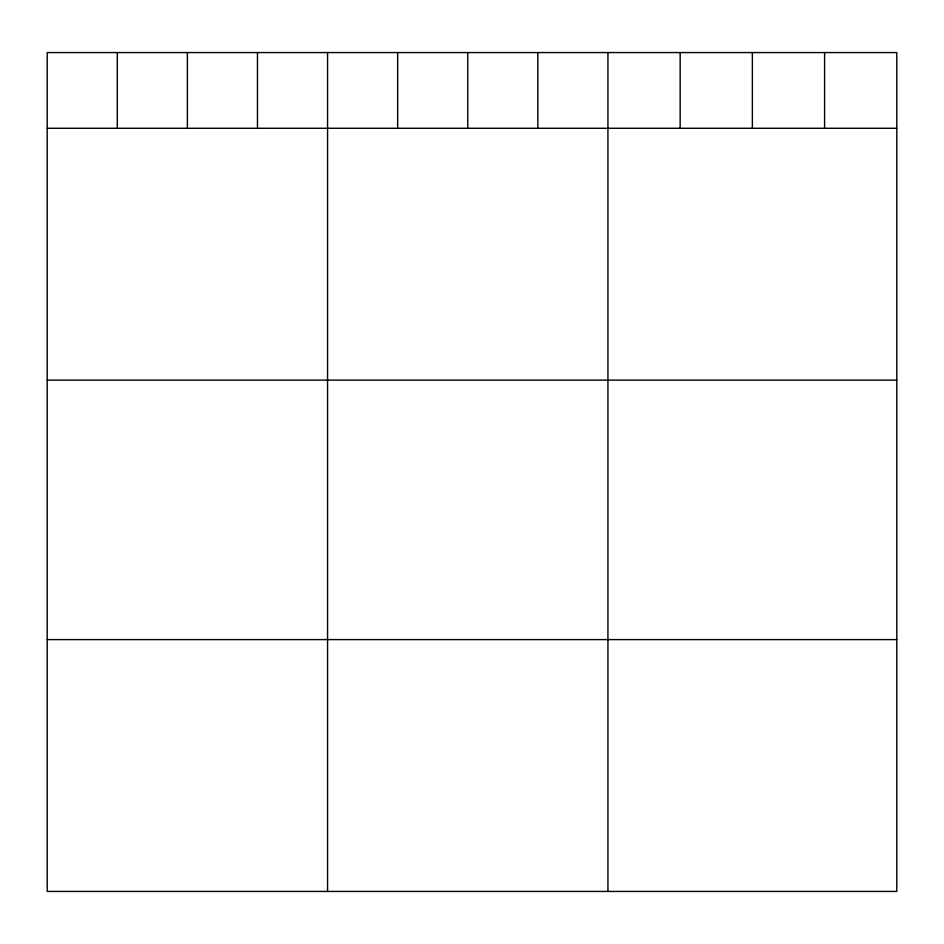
<?xml version="1.0" encoding="UTF-8"?>
<svg xmlns="http://www.w3.org/2000/svg" width="944" height="944" viewBox="0 0 944 944"><rect width="100%" height="100%" fill="white"/><g stroke="black" fill="none" stroke-linecap="round" stroke-linejoin="round"><path stroke-width="1.42" d="M896.8 128.278L896.8 891.431L47.2 891.431L47.2 52.569L896.8 52.569L896.8 128.278L47.2 128.278M47.2 380.125L896.8 380.125M47.2 639.595L896.8 639.595M824.584 52.569L824.584 128.278M752.368 52.569L752.368 128.278M680.152 52.569L680.152 128.278M607.936 52.569L607.936 891.431M537.844 52.569L537.844 128.278M467.752 52.569L467.752 128.278M397.66 52.569L397.66 128.278M327.568 52.569L327.568 891.431M257.476 52.569L257.476 128.278M187.384 52.569L187.384 128.278M117.292 52.569L117.292 128.278"/></g></svg>
